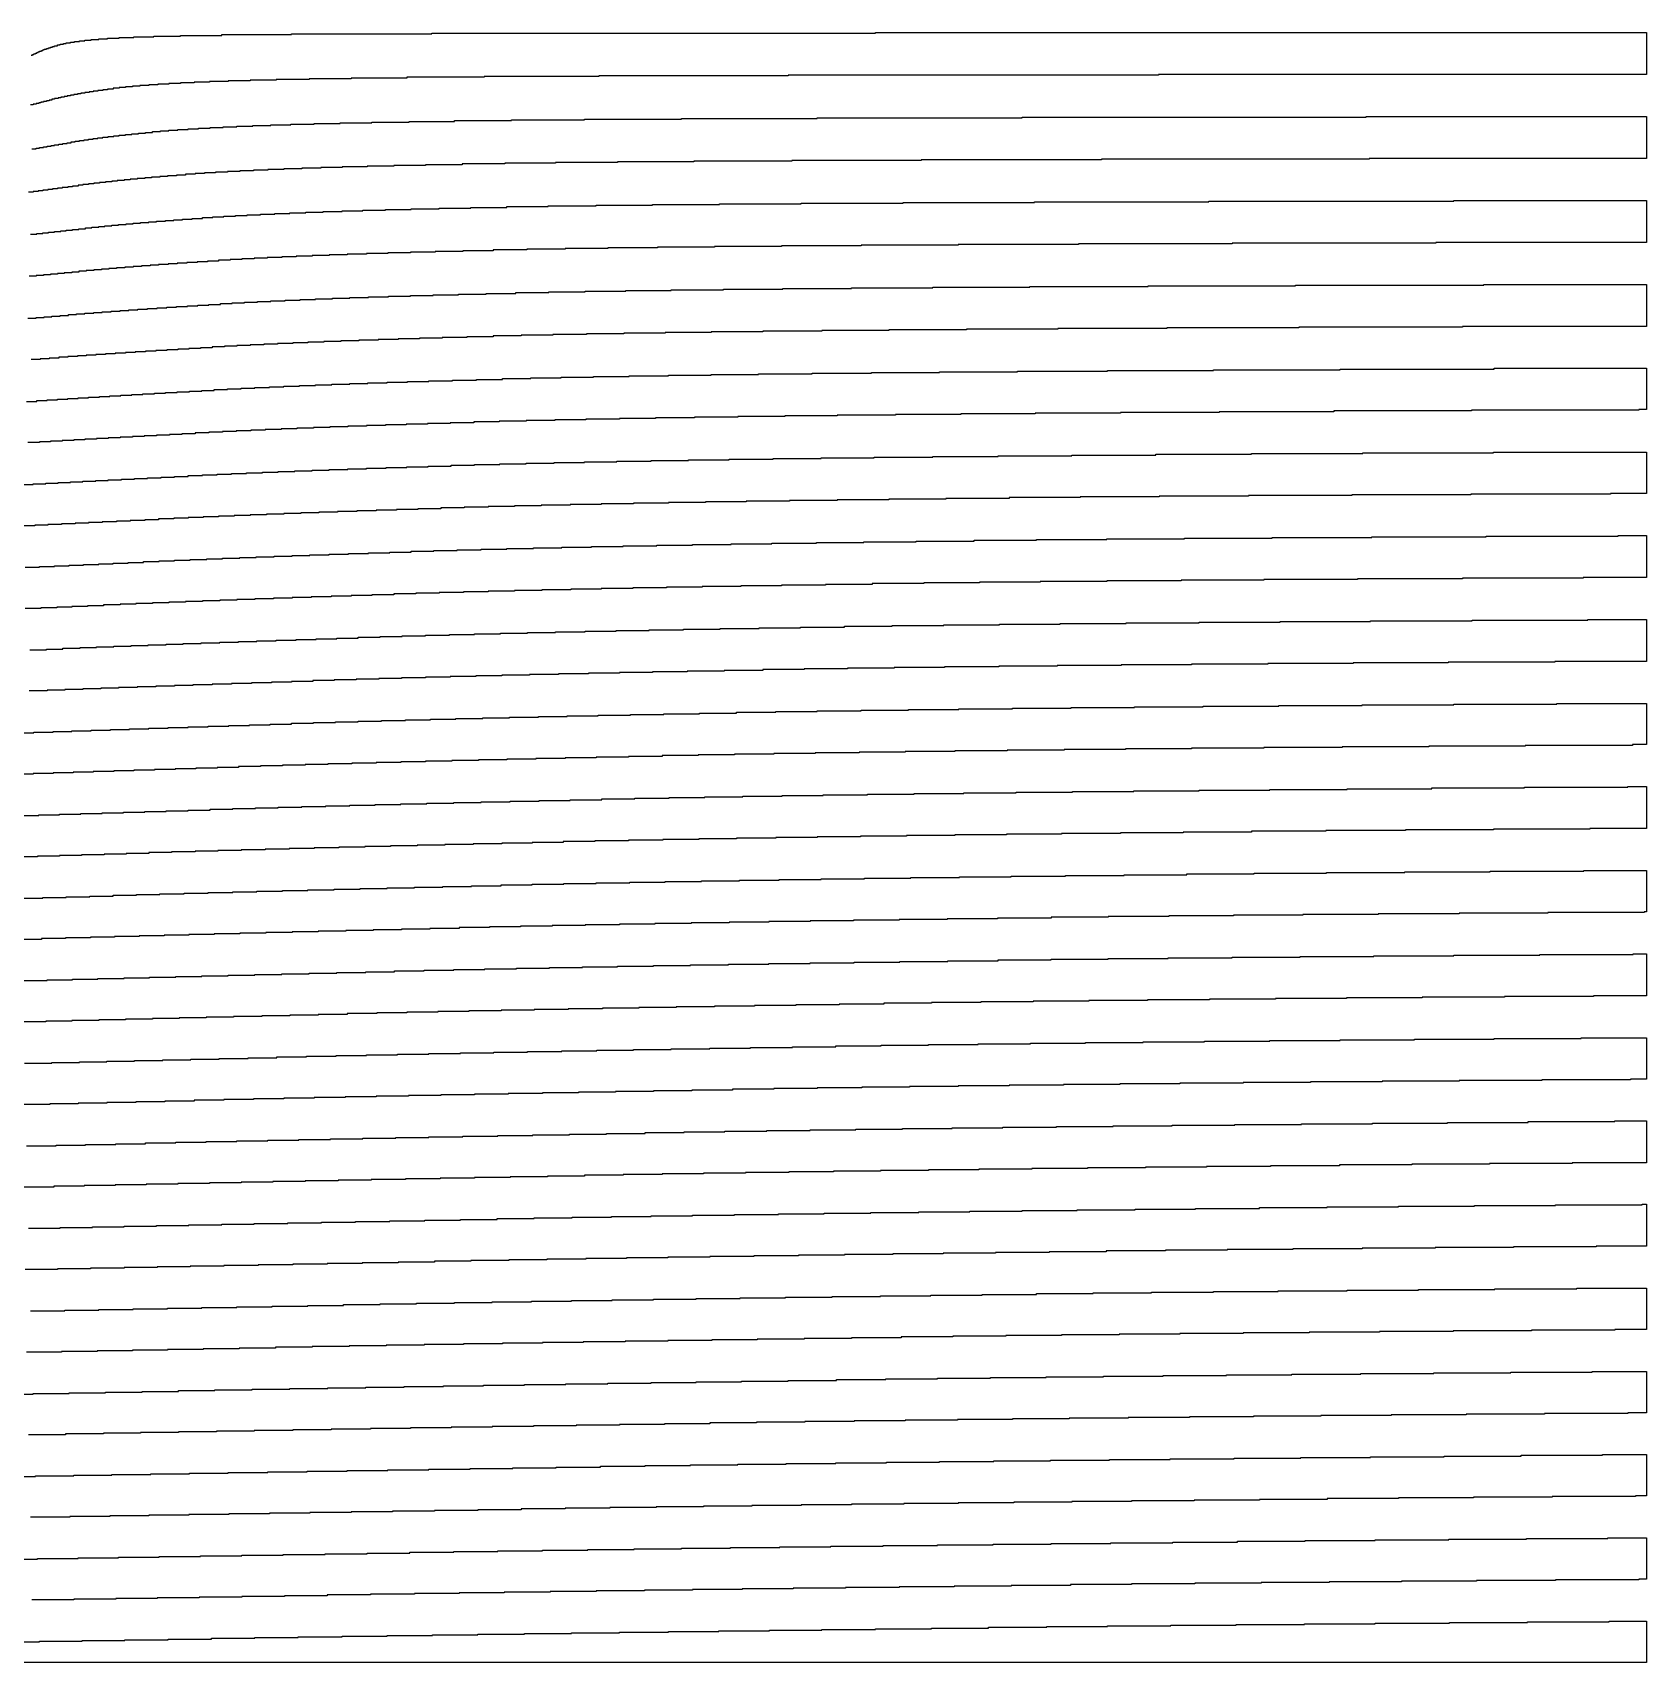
# Model space of a CAD drawing. Extents: x 600 to 5400, y 600 to 5400.
# Drawn here: x 3055 to 5400, y 600 to 2969 of the extents above; entities that cross this region are included whole.
import ezdxf

# ---------------------------------------------------------------- set-up
doc = ezdxf.new("R2010")
doc.units = 0
doc.layers.add('LG_20_ZP600_INV_LG', color=5, linetype='CONTINUOUS')

msp = doc.modelspace()

# ---------------------------------------------------------------- linework, layer by layer
at = {"layer": 'LG_20_ZP600_INV_LG'}
for points in [[(3053, 2936), (3055, 2936), (3055, 2937), (3057, 2937), (3057, 2938), (3059, 2938), (3059, 2939), (3061, 2939), (3061, 2940), (3063, 2940), (3063, 2941), (3065, 2941), (3065, 2942), (3068, 2942), (3068, 2943), (3070, 2943), (3070, 2944), (3072, 2944), (3072, 2945), (3075, 2945), (3075, 2946), (3078, 2946), (3078, 2947), (3081, 2947), (3081, 2948), (3084, 2948), (3084, 2949), (3087, 2949), (3087, 2950), (3091, 2950), (3091, 2951), (3095, 2951), (3095, 2952), (3100, 2952), (3100, 2953), (3104, 2953), (3104, 2954), (3110, 2954), (3110, 2955), (3116, 2955), (3116, 2956), (3123, 2956), (3123, 2957), (3131, 2957), (3131, 2958), (3140, 2958), (3140, 2959), (3151, 2959), (3151, 2960), (3164, 2960), (3164, 2961), (3181, 2961), (3181, 2962), (3202, 2962), (3202, 2963), (3231, 2963), (3231, 2964), (3270, 2964), (3270, 2965), (3330, 2965), (3330, 2966), (3431, 2966), (3431, 2967), (3635, 2967), (3635, 2968), (4280, 2968), (4280, 2969), (5400, 2969), (5400, 2908), (4691, 2908), (4691, 2907), (4153, 2907), (4153, 2906), (3878, 2906), (3878, 2905), (3711, 2905), (3711, 2904), (3599, 2904), (3599, 2903), (3518, 2903), (3518, 2902), (3457, 2902), (3457, 2901), (3409, 2901), (3409, 2900), (3371, 2900), (3371, 2899), (3339, 2899), (3339, 2898), (3312, 2898), (3312, 2897), (3290, 2897), (3290, 2896), (3270, 2896), (3270, 2895), (3253, 2895), (3253, 2894), (3237, 2894), (3237, 2893), (3224, 2893), (3224, 2892), (3211, 2892), (3211, 2891), (3200, 2891), (3200, 2890), (3190, 2890), (3190, 2889), (3181, 2889), (3181, 2888), (3172, 2888), (3172, 2887), (3164, 2887), (3164, 2886), (3157, 2886), (3157, 2885), (3150, 2885), (3150, 2884), (3143, 2884), (3143, 2883), (3137, 2883), (3137, 2882), (3131, 2882), (3131, 2881), (3125, 2881), (3125, 2880), (3120, 2880), (3120, 2879), (3115, 2879), (3115, 2878), (3110, 2878), (3110, 2877), (3105, 2877), (3105, 2876), (3101, 2876), (3101, 2875), (3096, 2875), (3096, 2874), (3092, 2874), (3092, 2873), (3087, 2873), (3087, 2872), (3083, 2872), (3083, 2871), (3079, 2871), (3079, 2870), (3075, 2870), (3075, 2869), (3071, 2869), (3071, 2868), (3067, 2868), (3067, 2867), (3064, 2867), (3064, 2866), (3060, 2866), (3060, 2865), (3056, 2865), (3056, 2864), (3052, 2864)], [(3054, 2800), (3060, 2800), (3060, 2801), (3065, 2801), (3065, 2802), (3071, 2802), (3071, 2803), (3076, 2803), (3076, 2804), (3082, 2804), (3082, 2805), (3087, 2805), (3087, 2806), (3093, 2806), (3093, 2807), (3099, 2807), (3099, 2808), (3105, 2808), (3105, 2809), (3111, 2809), (3111, 2810), (3117, 2810), (3117, 2811), (3123, 2811), (3123, 2812), (3130, 2812), (3130, 2813), (3136, 2813), (3136, 2814), (3143, 2814), (3143, 2815), (3150, 2815), (3150, 2816), (3157, 2816), (3157, 2817), (3165, 2817), (3165, 2818), (3173, 2818), (3173, 2819), (3181, 2819), (3181, 2820), (3190, 2820), (3190, 2821), (3199, 2821), (3199, 2822), (3209, 2822), (3209, 2823), (3219, 2823), (3219, 2824), (3229, 2824), (3229, 2825), (3241, 2825), (3241, 2826), (3253, 2826), (3253, 2827), (3266, 2827), (3266, 2828), (3281, 2828), (3281, 2829), (3296, 2829), (3296, 2830), (3313, 2830), (3313, 2831), (3332, 2831), (3332, 2832), (3352, 2832), (3352, 2833), (3375, 2833), (3375, 2834), (3401, 2834), (3401, 2835), (3430, 2835), (3430, 2836), (3464, 2836), (3464, 2837), (3502, 2837), (3502, 2838), (3548, 2838), (3548, 2839), (3602, 2839), (3602, 2840), (3668, 2840), (3668, 2841), (3751, 2841), (3751, 2842), (3857, 2842), (3857, 2843), (3998, 2843), (3998, 2844), (4195, 2844), (4195, 2845), (4493, 2845), (4493, 2846), (4993, 2846), (4993, 2847), (5400, 2847), (5400, 2786), (4997, 2786), (4997, 2785), (4608, 2785), (4608, 2784), (4346, 2784), (4346, 2783), (4158, 2783), (4158, 2782), (4016, 2782), (4016, 2781), (3905, 2781), (3905, 2780), (3815, 2780), (3815, 2779), (3741, 2779), (3741, 2778), (3679, 2778), (3679, 2777), (3626, 2777), (3626, 2776), (3580, 2776), (3580, 2775), (3541, 2775), (3541, 2774), (3505, 2774), (3505, 2773), (3474, 2773), (3474, 2772), (3446, 2772), (3446, 2771), (3420, 2771), (3420, 2770), (3397, 2770), (3397, 2769), (3376, 2769), (3376, 2768), (3356, 2768), (3356, 2767), (3338, 2767), (3338, 2766), (3321, 2766), (3321, 2765), (3305, 2765), (3305, 2764), (3291, 2764), (3291, 2763), (3277, 2763), (3277, 2762), (3264, 2762), (3264, 2761), (3251, 2761), (3251, 2760), (3240, 2760), (3240, 2759), (3228, 2759), (3228, 2758), (3218, 2758), (3218, 2757), (3207, 2757), (3207, 2756), (3197, 2756), (3197, 2755), (3188, 2755), (3188, 2754), (3178, 2754), (3178, 2753), (3170, 2753), (3170, 2752), (3161, 2752), (3161, 2751), (3152, 2751), (3152, 2750), (3144, 2750), (3144, 2749), (3136, 2749), (3136, 2748), (3128, 2748), (3128, 2747), (3121, 2747), (3121, 2746), (3113, 2746), (3113, 2745), (3106, 2745), (3106, 2744), (3098, 2744), (3098, 2743), (3091, 2743), (3091, 2742), (3084, 2742), (3084, 2741), (3077, 2741), (3077, 2740), (3070, 2740), (3070, 2739), (3063, 2739), (3063, 2738), (3056, 2738), (3056, 2737), (3049, 2737)], [(3052, 2676), (3061, 2676), (3061, 2677), (3070, 2677), (3070, 2678), (3078, 2678), (3078, 2679), (3087, 2679), (3087, 2680), (3096, 2680), (3096, 2681), (3104, 2681), (3104, 2682), (3113, 2682), (3113, 2683), (3122, 2683), (3122, 2684), (3132, 2684), (3132, 2685), (3141, 2685), (3141, 2686), (3151, 2686), (3151, 2687), (3160, 2687), (3160, 2688), (3170, 2688), (3170, 2689), (3180, 2689), (3180, 2690), (3191, 2690), (3191, 2691), (3201, 2691), (3201, 2692), (3212, 2692), (3212, 2693), (3224, 2693), (3224, 2694), (3235, 2694), (3235, 2695), (3248, 2695), (3248, 2696), (3260, 2696), (3260, 2697), (3273, 2697), (3273, 2698), (3287, 2698), (3287, 2699), (3302, 2699), (3302, 2700), (3317, 2700), (3317, 2701), (3333, 2701), (3333, 2702), (3350, 2702), (3350, 2703), (3367, 2703), (3367, 2704), (3386, 2704), (3386, 2705), (3407, 2705), (3407, 2706), (3429, 2706), (3429, 2707), (3452, 2707), (3452, 2708), (3477, 2708), (3477, 2709), (3505, 2709), (3505, 2710), (3535, 2710), (3535, 2711), (3568, 2711), (3568, 2712), (3605, 2712), (3605, 2713), (3646, 2713), (3646, 2714), (3692, 2714), (3692, 2715), (3744, 2715), (3744, 2716), (3804, 2716), (3804, 2717), (3874, 2717), (3874, 2718), (3956, 2718), (3956, 2719), (4053, 2719), (4053, 2720), (4172, 2720), (4172, 2721), (4320, 2721), (4320, 2722), (4511, 2722), (4511, 2723), (4764, 2723), (4764, 2724), (5120, 2724), (5120, 2725), (5400, 2725), (5400, 2664), (5094, 2664), (5094, 2663), (4798, 2663), (4798, 2662), (4575, 2662), (4575, 2661), (4400, 2661), (4400, 2660), (4259, 2660), (4259, 2659), (4143, 2659), (4143, 2658), (4046, 2658), (4046, 2657), (3963, 2657), (3963, 2656), (3891, 2656), (3891, 2655), (3829, 2655), (3829, 2654), (3773, 2654), (3773, 2653), (3724, 2653), (3724, 2652), (3680, 2652), (3680, 2651), (3640, 2651), (3640, 2650), (3604, 2650), (3604, 2649), (3571, 2649), (3571, 2648), (3540, 2648), (3540, 2647), (3512, 2647), (3512, 2646), (3486, 2646), (3486, 2645), (3461, 2645), (3461, 2644), (3438, 2644), (3438, 2643), (3417, 2643), (3417, 2642), (3396, 2642), (3396, 2641), (3377, 2641), (3377, 2640), (3359, 2640), (3359, 2639), (3342, 2639), (3342, 2638), (3325, 2638), (3325, 2637), (3309, 2637), (3309, 2636), (3294, 2636), (3294, 2635), (3279, 2635), (3279, 2634), (3265, 2634), (3265, 2633), (3252, 2633), (3252, 2632), (3238, 2632), (3238, 2631), (3226, 2631), (3226, 2630), (3213, 2630), (3213, 2629), (3201, 2629), (3201, 2628), (3189, 2628), (3189, 2627), (3177, 2627), (3177, 2626), (3166, 2626), (3166, 2625), (3155, 2625), (3155, 2624), (3144, 2624), (3144, 2623), (3133, 2623), (3133, 2622), (3122, 2622), (3122, 2621), (3112, 2621), (3112, 2620), (3101, 2620), (3101, 2619), (3091, 2619), (3091, 2618), (3081, 2618), (3081, 2617), (3071, 2617), (3071, 2616), (3060, 2616), (3060, 2615), (3050, 2615)], [(3048, 2554), (3060, 2554), (3060, 2555), (3072, 2555), (3072, 2556), (3083, 2556), (3083, 2557), (3095, 2557), (3095, 2558), (3107, 2558), (3107, 2559), (3119, 2559), (3119, 2560), (3131, 2560), (3131, 2561), (3144, 2561), (3144, 2562), (3156, 2562), (3156, 2563), (3169, 2563), (3169, 2564), (3182, 2564), (3182, 2565), (3195, 2565), (3195, 2566), (3208, 2566), (3208, 2567), (3222, 2567), (3222, 2568), (3236, 2568), (3236, 2569), (3250, 2569), (3250, 2570), (3264, 2570), (3264, 2571), (3280, 2571), (3280, 2572), (3295, 2572), (3295, 2573), (3311, 2573), (3311, 2574), (3328, 2574), (3328, 2575), (3345, 2575), (3345, 2576), (3363, 2576), (3363, 2577), (3382, 2577), (3382, 2578), (3401, 2578), (3401, 2579), (3422, 2579), (3422, 2580), (3444, 2580), (3444, 2581), (3466, 2581), (3466, 2582), (3491, 2582), (3491, 2583), (3516, 2583), (3516, 2584), (3543, 2584), (3543, 2585), (3572, 2585), (3572, 2586), (3604, 2586), (3604, 2587), (3637, 2587), (3637, 2588), (3674, 2588), (3674, 2589), (3714, 2589), (3714, 2590), (3757, 2590), (3757, 2591), (3805, 2591), (3805, 2592), (3858, 2592), (3858, 2593), (3917, 2593), (3917, 2594), (3983, 2594), (3983, 2595), (4059, 2595), (4059, 2596), (4145, 2596), (4145, 2597), (4245, 2597), (4245, 2598), (4363, 2598), (4363, 2599), (4504, 2599), (4504, 2600), (4676, 2600), (4676, 2601), (4890, 2601), (4890, 2602), (5164, 2602), (5164, 2603), (5400, 2603), (5400, 2542), (5133, 2542), (5133, 2541), (4895, 2541), (4895, 2540), (4703, 2540), (4703, 2539), (4545, 2539), (4545, 2538), (4412, 2538), (4412, 2537), (4299, 2537), (4299, 2536), (4202, 2536), (4202, 2535), (4116, 2535), (4116, 2534), (4041, 2534), (4041, 2533), (3974, 2533), (3974, 2532), (3914, 2532), (3914, 2531), (3860, 2531), (3860, 2530), (3811, 2530), (3811, 2529), (3765, 2529), (3765, 2528), (3724, 2528), (3724, 2527), (3686, 2527), (3686, 2526), (3650, 2526), (3650, 2525), (3617, 2525), (3617, 2524), (3586, 2524), (3586, 2523), (3557, 2523), (3557, 2522), (3529, 2522), (3529, 2521), (3503, 2521), (3503, 2520), (3478, 2520), (3478, 2519), (3455, 2519), (3455, 2518), (3433, 2518), (3433, 2517), (3411, 2517), (3411, 2516), (3391, 2516), (3391, 2515), (3371, 2515), (3371, 2514), (3352, 2514), (3352, 2513), (3334, 2513), (3334, 2512), (3316, 2512), (3316, 2511), (3299, 2511), (3299, 2510), (3282, 2510), (3282, 2509), (3266, 2509), (3266, 2508), (3250, 2508), (3250, 2507), (3234, 2507), (3234, 2506), (3219, 2506), (3219, 2505), (3204, 2505), (3204, 2504), (3190, 2504), (3190, 2503), (3175, 2503), (3175, 2502), (3161, 2502), (3161, 2501), (3147, 2501), (3147, 2500), (3133, 2500), (3133, 2499), (3120, 2499), (3120, 2498), (3106, 2498), (3106, 2497), (3093, 2497), (3093, 2496), (3079, 2496), (3079, 2495), (3066, 2495), (3066, 2494), (3053, 2494)], [(3046, 2433), (3061, 2433), (3061, 2434), (3076, 2434), (3076, 2435), (3091, 2435), (3091, 2436), (3106, 2436), (3106, 2437), (3121, 2437), (3121, 2438), (3136, 2438), (3136, 2439), (3152, 2439), (3152, 2440), (3167, 2440), (3167, 2441), (3183, 2441), (3183, 2442), (3199, 2442), (3199, 2443), (3215, 2443), (3215, 2444), (3232, 2444), (3232, 2445), (3248, 2445), (3248, 2446), (3265, 2446), (3265, 2447), (3283, 2447), (3283, 2448), (3301, 2448), (3301, 2449), (3319, 2449), (3319, 2450), (3338, 2450), (3338, 2451), (3358, 2451), (3358, 2452), (3378, 2452), (3378, 2453), (3399, 2453), (3399, 2454), (3420, 2454), (3420, 2455), (3443, 2455), (3443, 2456), (3466, 2456), (3466, 2457), (3490, 2457), (3490, 2458), (3516, 2458), (3516, 2459), (3542, 2459), (3542, 2460), (3570, 2460), (3570, 2461), (3600, 2461), (3600, 2462), (3631, 2462), (3631, 2463), (3665, 2463), (3665, 2464), (3700, 2464), (3700, 2465), (3738, 2465), (3738, 2466), (3779, 2466), (3779, 2467), (3823, 2467), (3823, 2468), (3870, 2468), (3870, 2469), (3922, 2469), (3922, 2470), (3979, 2470), (3979, 2471), (4041, 2471), (4041, 2472), (4110, 2472), (4110, 2473), (4188, 2473), (4188, 2474), (4274, 2474), (4274, 2475), (4373, 2475), (4373, 2476), (4486, 2476), (4486, 2477), (4617, 2477), (4617, 2478), (4771, 2478), (4771, 2479), (4955, 2479), (4955, 2480), (5179, 2480), (5179, 2481), (5400, 2481), (5400, 2421), (5389, 2421), (5389, 2420), (5146, 2420), (5146, 2419), (4946, 2419), (4946, 2418), (4779, 2418), (4779, 2417), (4636, 2417), (4636, 2416), (4512, 2416), (4512, 2415), (4404, 2415), (4404, 2414), (4309, 2414), (4309, 2413), (4224, 2413), (4224, 2412), (4148, 2412), (4148, 2411), (4080, 2411), (4080, 2410), (4017, 2410), (4017, 2409), (3960, 2409), (3960, 2408), (3908, 2408), (3908, 2407), (3859, 2407), (3859, 2406), (3814, 2406), (3814, 2405), (3772, 2405), (3772, 2404), (3733, 2404), (3733, 2403), (3696, 2403), (3696, 2402), (3662, 2402), (3662, 2401), (3629, 2401), (3629, 2400), (3598, 2400), (3598, 2399), (3568, 2399), (3568, 2398), (3540, 2398), (3540, 2397), (3513, 2397), (3513, 2396), (3487, 2396), (3487, 2395), (3463, 2395), (3463, 2394), (3439, 2394), (3439, 2393), (3416, 2393), (3416, 2392), (3393, 2392), (3393, 2391), (3372, 2391), (3372, 2390), (3351, 2390), (3351, 2389), (3331, 2389), (3331, 2388), (3311, 2388), (3311, 2387), (3291, 2387), (3291, 2386), (3272, 2386), (3272, 2385), (3254, 2385), (3254, 2384), (3235, 2384), (3235, 2383), (3217, 2383), (3217, 2382), (3200, 2382), (3200, 2381), (3182, 2381), (3182, 2380), (3165, 2380), (3165, 2379), (3148, 2379), (3148, 2378), (3131, 2378), (3131, 2377), (3115, 2377), (3115, 2376), (3098, 2376), (3098, 2375), (3081, 2375), (3081, 2374), (3065, 2374), (3065, 2373), (3048, 2373)], [(3038, 2312), (3056, 2312), (3056, 2313), (3074, 2313), (3074, 2314), (3092, 2314), (3092, 2315), (3110, 2315), (3110, 2316), (3128, 2316), (3128, 2317), (3147, 2317), (3147, 2318), (3165, 2318), (3165, 2319), (3184, 2319), (3184, 2320), (3203, 2320), (3203, 2321), (3222, 2321), (3222, 2322), (3242, 2322), (3242, 2323), (3261, 2323), (3261, 2324), (3281, 2324), (3281, 2325), (3302, 2325), (3302, 2326), (3323, 2326), (3323, 2327), (3344, 2327), (3344, 2328), (3366, 2328), (3366, 2329), (3389, 2329), (3389, 2330), (3412, 2330), (3412, 2331), (3436, 2331), (3436, 2332), (3461, 2332), (3461, 2333), (3486, 2333), (3486, 2334), (3513, 2334), (3513, 2335), (3540, 2335), (3540, 2336), (3569, 2336), (3569, 2337), (3599, 2337), (3599, 2338), (3630, 2338), (3630, 2339), (3663, 2339), (3663, 2340), (3697, 2340), (3697, 2341), (3734, 2341), (3734, 2342), (3772, 2342), (3772, 2343), (3813, 2343), (3813, 2344), (3857, 2344), (3857, 2345), (3904, 2345), (3904, 2346), (3954, 2346), (3954, 2347), (4008, 2347), (4008, 2348), (4067, 2348), (4067, 2349), (4131, 2349), (4131, 2350), (4201, 2350), (4201, 2351), (4278, 2351), (4278, 2352), (4363, 2352), (4363, 2353), (4458, 2353), (4458, 2354), (4565, 2354), (4565, 2355), (4687, 2355), (4687, 2356), (4826, 2356), (4826, 2357), (4988, 2357), (4988, 2358), (5178, 2358), (5178, 2359), (5400, 2359), (5400, 2299), (5348, 2299), (5348, 2298), (5145, 2298), (5145, 2297), (4972, 2297), (4972, 2296), (4822, 2296), (4822, 2295), (4692, 2295), (4692, 2294), (4577, 2294), (4577, 2293), (4474, 2293), (4474, 2292), (4382, 2292), (4382, 2291), (4299, 2291), (4299, 2290), (4224, 2290), (4224, 2289), (4155, 2289), (4155, 2288), (4092, 2288), (4092, 2287), (4033, 2287), (4033, 2286), (3979, 2286), (3979, 2285), (3928, 2285), (3928, 2284), (3881, 2284), (3881, 2283), (3836, 2283), (3836, 2282), (3794, 2282), (3794, 2281), (3755, 2281), (3755, 2280), (3717, 2280), (3717, 2279), (3682, 2279), (3682, 2278), (3648, 2278), (3648, 2277), (3615, 2277), (3615, 2276), (3584, 2276), (3584, 2275), (3554, 2275), (3554, 2274), (3526, 2274), (3526, 2273), (3498, 2273), (3498, 2272), (3471, 2272), (3471, 2271), (3445, 2271), (3445, 2270), (3420, 2270), (3420, 2269), (3395, 2269), (3395, 2268), (3371, 2268), (3371, 2267), (3348, 2267), (3348, 2266), (3325, 2266), (3325, 2265), (3303, 2265), (3303, 2264), (3281, 2264), (3281, 2263), (3260, 2263), (3260, 2262), (3238, 2262), (3238, 2261), (3218, 2261), (3218, 2260), (3197, 2260), (3197, 2259), (3177, 2259), (3177, 2258), (3156, 2258), (3156, 2257), (3136, 2257), (3136, 2256), (3117, 2256), (3117, 2255), (3097, 2255), (3097, 2254), (3077, 2254), (3077, 2253), (3058, 2253), (3058, 2252), (3038, 2252)], [(3044, 2192), (3065, 2192), (3065, 2193), (3087, 2193), (3087, 2194), (3108, 2194), (3108, 2195), (3129, 2195), (3129, 2196), (3151, 2196), (3151, 2197), (3172, 2197), (3172, 2198), (3194, 2198), (3194, 2199), (3216, 2199), (3216, 2200), (3239, 2200), (3239, 2201), (3261, 2201), (3261, 2202), (3284, 2202), (3284, 2203), (3308, 2203), (3308, 2204), (3331, 2204), (3331, 2205), (3356, 2205), (3356, 2206), (3380, 2206), (3380, 2207), (3406, 2207), (3406, 2208), (3432, 2208), (3432, 2209), (3458, 2209), (3458, 2210), (3486, 2210), (3486, 2211), (3514, 2211), (3514, 2212), (3543, 2212), (3543, 2213), (3574, 2213), (3574, 2214), (3605, 2214), (3605, 2215), (3638, 2215), (3638, 2216), (3672, 2216), (3672, 2217), (3707, 2217), (3707, 2218), (3744, 2218), (3744, 2219), (3783, 2219), (3783, 2220), (3824, 2220), (3824, 2221), (3867, 2221), (3867, 2222), (3913, 2222), (3913, 2223), (3962, 2223), (3962, 2224), (4014, 2224), (4014, 2225), (4070, 2225), (4070, 2226), (4129, 2226), (4129, 2227), (4194, 2227), (4194, 2228), (4263, 2228), (4263, 2229), (4339, 2229), (4339, 2230), (4423, 2230), (4423, 2231), (4514, 2231), (4514, 2232), (4616, 2232), (4616, 2233), (4729, 2233), (4729, 2234), (4856, 2234), (4856, 2235), (5001, 2235), (5001, 2236), (5167, 2236), (5167, 2237), (5359, 2237), (5359, 2238), (5400, 2238), (5400, 2177), (5308, 2177), (5308, 2176), (5133, 2176), (5133, 2175), (4980, 2175), (4980, 2174), (4844, 2174), (4844, 2173), (4724, 2173), (4724, 2172), (4616, 2172), (4616, 2171), (4519, 2171), (4519, 2170), (4431, 2170), (4431, 2169), (4350, 2169), (4350, 2168), (4275, 2168), (4275, 2167), (4207, 2167), (4207, 2166), (4143, 2166), (4143, 2165), (4084, 2165), (4084, 2164), (4028, 2164), (4028, 2163), (3976, 2163), (3976, 2162), (3927, 2162), (3927, 2161), (3881, 2161), (3881, 2160), (3837, 2160), (3837, 2159), (3795, 2159), (3795, 2158), (3755, 2158), (3755, 2157), (3717, 2157), (3717, 2156), (3681, 2156), (3681, 2155), (3646, 2155), (3646, 2154), (3612, 2154), (3612, 2153), (3580, 2153), (3580, 2152), (3548, 2152), (3548, 2151), (3518, 2151), (3518, 2150), (3489, 2150), (3489, 2149), (3460, 2149), (3460, 2148), (3432, 2148), (3432, 2147), (3405, 2147), (3405, 2146), (3378, 2146), (3378, 2145), (3352, 2145), (3352, 2144), (3327, 2144), (3327, 2143), (3302, 2143), (3302, 2142), (3277, 2142), (3277, 2141), (3253, 2141), (3253, 2140), (3229, 2140), (3229, 2139), (3205, 2139), (3205, 2138), (3182, 2138), (3182, 2137), (3158, 2137), (3158, 2136), (3135, 2136), (3135, 2135), (3112, 2135), (3112, 2134), (3090, 2134), (3090, 2133), (3067, 2133), (3067, 2132), (3044, 2132)], [(3051, 2072), (3075, 2072), (3075, 2073), (3099, 2073), (3099, 2074), (3124, 2074), (3124, 2075), (3148, 2075), (3148, 2076), (3173, 2076), (3173, 2077), (3198, 2077), (3198, 2078), (3223, 2078), (3223, 2079), (3249, 2079), (3249, 2080), (3274, 2080), (3274, 2081), (3300, 2081), (3300, 2082), (3327, 2082), (3327, 2083), (3354, 2083), (3354, 2084), (3381, 2084), (3381, 2085), (3409, 2085), (3409, 2086), (3438, 2086), (3438, 2087), (3467, 2087), (3467, 2088), (3497, 2088), (3497, 2089), (3528, 2089), (3528, 2090), (3560, 2090), (3560, 2091), (3592, 2091), (3592, 2092), (3626, 2092), (3626, 2093), (3661, 2093), (3661, 2094), (3697, 2094), (3697, 2095), (3735, 2095), (3735, 2096), (3774, 2096), (3774, 2097), (3815, 2097), (3815, 2098), (3858, 2098), (3858, 2099), (3903, 2099), (3903, 2100), (3951, 2100), (3951, 2101), (4001, 2101), (4001, 2102), (4054, 2102), (4054, 2103), (4111, 2103), (4111, 2104), (4171, 2104), (4171, 2105), (4235, 2105), (4235, 2106), (4304, 2106), (4304, 2107), (4379, 2107), (4379, 2108), (4460, 2108), (4460, 2109), (4548, 2109), (4548, 2110), (4644, 2110), (4644, 2111), (4750, 2111), (4750, 2112), (4868, 2112), (4868, 2113), (4999, 2113), (4999, 2114), (5147, 2114), (5147, 2115), (5315, 2115), (5315, 2116), (5400, 2116), (5400, 2055), (5267, 2055), (5267, 2054), (5112, 2054), (5112, 2053), (4974, 2053), (4974, 2052), (4850, 2052), (4850, 2051), (4739, 2051), (4739, 2050), (4637, 2050), (4637, 2049), (4544, 2049), (4544, 2048), (4459, 2048), (4459, 2047), (4380, 2047), (4380, 2046), (4307, 2046), (4307, 2045), (4239, 2045), (4239, 2044), (4176, 2044), (4176, 2043), (4116, 2043), (4116, 2042), (4060, 2042), (4060, 2041), (4006, 2041), (4006, 2040), (3956, 2040), (3956, 2039), (3908, 2039), (3908, 2038), (3863, 2038), (3863, 2037), (3819, 2037), (3819, 2036), (3777, 2036), (3777, 2035), (3737, 2035), (3737, 2034), (3699, 2034), (3699, 2033), (3662, 2033), (3662, 2032), (3626, 2032), (3626, 2031), (3591, 2031), (3591, 2030), (3558, 2030), (3558, 2029), (3525, 2029), (3525, 2028), (3493, 2028), (3493, 2027), (3462, 2027), (3462, 2026), (3431, 2026), (3431, 2025), (3402, 2025), (3402, 2024), (3373, 2024), (3373, 2023), (3344, 2023), (3344, 2022), (3316, 2022), (3316, 2021), (3288, 2021), (3288, 2020), (3261, 2020), (3261, 2019), (3234, 2019), (3234, 2018), (3207, 2018), (3207, 2017), (3180, 2017), (3180, 2016), (3154, 2016), (3154, 2015), (3128, 2015), (3128, 2014), (3102, 2014), (3102, 2013), (3076, 2013), (3076, 2012), (3050, 2012)], [(3030, 1951), (3057, 1951), (3057, 1952), (3085, 1952), (3085, 1953), (3112, 1953), (3112, 1954), (3140, 1954), (3140, 1955), (3168, 1955), (3168, 1956), (3196, 1956), (3196, 1957), (3224, 1957), (3224, 1958), (3252, 1958), (3252, 1959), (3281, 1959), (3281, 1960), (3310, 1960), (3310, 1961), (3340, 1961), (3340, 1962), (3370, 1962), (3370, 1963), (3400, 1963), (3400, 1964), (3431, 1964), (3431, 1965), (3463, 1965), (3463, 1966), (3495, 1966), (3495, 1967), (3528, 1967), (3528, 1968), (3562, 1968), (3562, 1969), (3597, 1969), (3597, 1970), (3633, 1970), (3633, 1971), (3670, 1971), (3670, 1972), (3709, 1972), (3709, 1973), (3748, 1973), (3748, 1974), (3790, 1974), (3790, 1975), (3832, 1975), (3832, 1976), (3877, 1976), (3877, 1977), (3924, 1977), (3924, 1978), (3972, 1978), (3972, 1979), (4024, 1979), (4024, 1980), (4078, 1980), (4078, 1981), (4135, 1981), (4135, 1982), (4195, 1982), (4195, 1983), (4259, 1983), (4259, 1984), (4328, 1984), (4328, 1985), (4401, 1985), (4401, 1986), (4479, 1986), (4479, 1987), (4564, 1987), (4564, 1988), (4656, 1988), (4656, 1989), (4756, 1989), (4756, 1990), (4866, 1990), (4866, 1991), (4987, 1991), (4987, 1992), (5120, 1992), (5120, 1993), (5270, 1993), (5270, 1994), (5400, 1994), (5400, 1934), (5380, 1934), (5380, 1933), (5224, 1933), (5224, 1932), (5084, 1932), (5084, 1931), (4958, 1931), (4958, 1930), (4844, 1930), (4844, 1929), (4739, 1929), (4739, 1928), (4643, 1928), (4643, 1927), (4554, 1927), (4554, 1926), (4471, 1926), (4471, 1925), (4395, 1925), (4395, 1924), (4323, 1924), (4323, 1923), (4256, 1923), (4256, 1922), (4192, 1922), (4192, 1921), (4132, 1921), (4132, 1920), (4075, 1920), (4075, 1919), (4022, 1919), (4022, 1918), (3970, 1918), (3970, 1917), (3921, 1917), (3921, 1916), (3874, 1916), (3874, 1915), (3829, 1915), (3829, 1914), (3786, 1914), (3786, 1913), (3744, 1913), (3744, 1912), (3703, 1912), (3703, 1911), (3664, 1911), (3664, 1910), (3626, 1910), (3626, 1909), (3590, 1909), (3590, 1908), (3554, 1908), (3554, 1907), (3519, 1907), (3519, 1906), (3484, 1906), (3484, 1905), (3451, 1905), (3451, 1904), (3418, 1904), (3418, 1903), (3386, 1903), (3386, 1902), (3354, 1902), (3354, 1901), (3323, 1901), (3323, 1900), (3292, 1900), (3292, 1899), (3262, 1899), (3262, 1898), (3232, 1898), (3232, 1897), (3202, 1897), (3202, 1896), (3173, 1896), (3173, 1895), (3143, 1895), (3143, 1894), (3114, 1894), (3114, 1893), (3085, 1893), (3085, 1892), (3056, 1892), (3056, 1891), (3027, 1891)], [(3033, 1831), (3064, 1831), (3064, 1832), (3094, 1832), (3094, 1833), (3125, 1833), (3125, 1834), (3156, 1834), (3156, 1835), (3187, 1835), (3187, 1836), (3218, 1836), (3218, 1837), (3249, 1837), (3249, 1838), (3281, 1838), (3281, 1839), (3313, 1839), (3313, 1840), (3346, 1840), (3346, 1841), (3379, 1841), (3379, 1842), (3412, 1842), (3412, 1843), (3446, 1843), (3446, 1844), (3481, 1844), (3481, 1845), (3516, 1845), (3516, 1846), (3553, 1846), (3553, 1847), (3590, 1847), (3590, 1848), (3628, 1848), (3628, 1849), (3667, 1849), (3667, 1850), (3707, 1850), (3707, 1851), (3749, 1851), (3749, 1852), (3791, 1852), (3791, 1853), (3836, 1853), (3836, 1854), (3882, 1854), (3882, 1855), (3930, 1855), (3930, 1856), (3980, 1856), (3980, 1857), (4032, 1857), (4032, 1858), (4087, 1858), (4087, 1859), (4144, 1859), (4144, 1860), (4204, 1860), (4204, 1861), (4268, 1861), (4268, 1862), (4336, 1862), (4336, 1863), (4408, 1863), (4408, 1864), (4484, 1864), (4484, 1865), (4566, 1865), (4566, 1866), (4655, 1866), (4655, 1867), (4750, 1867), (4750, 1868), (4853, 1868), (4853, 1869), (4965, 1869), (4965, 1870), (5088, 1870), (5088, 1871), (5223, 1871), (5223, 1872), (5373, 1872), (5373, 1873), (5400, 1873), (5400, 1812), (5318, 1812), (5318, 1811), (5178, 1811), (5178, 1810), (5050, 1810), (5050, 1809), (4934, 1809), (4934, 1808), (4826, 1808), (4826, 1807), (4727, 1807), (4727, 1806), (4636, 1806), (4636, 1805), (4550, 1805), (4550, 1804), (4470, 1804), (4470, 1803), (4395, 1803), (4395, 1802), (4325, 1802), (4325, 1801), (4258, 1801), (4258, 1800), (4195, 1800), (4195, 1799), (4135, 1799), (4135, 1798), (4078, 1798), (4078, 1797), (4023, 1797), (4023, 1796), (3971, 1796), (3971, 1795), (3921, 1795), (3921, 1794), (3872, 1794), (3872, 1793), (3826, 1793), (3826, 1792), (3781, 1792), (3781, 1791), (3737, 1791), (3737, 1790), (3695, 1790), (3695, 1789), (3654, 1789), (3654, 1788), (3614, 1788), (3614, 1787), (3575, 1787), (3575, 1786), (3538, 1786), (3538, 1785), (3500, 1785), (3500, 1784), (3464, 1784), (3464, 1783), (3428, 1783), (3428, 1782), (3393, 1782), (3393, 1781), (3358, 1781), (3358, 1780), (3324, 1780), (3324, 1779), (3291, 1779), (3291, 1778), (3257, 1778), (3257, 1777), (3224, 1777), (3224, 1776), (3191, 1776), (3191, 1775), (3159, 1775), (3159, 1774), (3126, 1774), (3126, 1773), (3094, 1773), (3094, 1772), (3062, 1772), (3062, 1771), (3030, 1771)], [(3036, 1711), (3070, 1711), (3070, 1712), (3104, 1712), (3104, 1713), (3138, 1713), (3138, 1714), (3172, 1714), (3172, 1715), (3206, 1715), (3206, 1716), (3240, 1716), (3240, 1717), (3275, 1717), (3275, 1718), (3310, 1718), (3310, 1719), (3346, 1719), (3346, 1720), (3381, 1720), (3381, 1721), (3418, 1721), (3418, 1722), (3455, 1722), (3455, 1723), (3493, 1723), (3493, 1724), (3531, 1724), (3531, 1725), (3570, 1725), (3570, 1726), (3610, 1726), (3610, 1727), (3651, 1727), (3651, 1728), (3693, 1728), (3693, 1729), (3736, 1729), (3736, 1730), (3781, 1730), (3781, 1731), (3827, 1731), (3827, 1732), (3874, 1732), (3874, 1733), (3923, 1733), (3923, 1734), (3974, 1734), (3974, 1735), (4027, 1735), (4027, 1736), (4082, 1736), (4082, 1737), (4140, 1737), (4140, 1738), (4201, 1738), (4201, 1739), (4264, 1739), (4264, 1740), (4331, 1740), (4331, 1741), (4402, 1741), (4402, 1742), (4477, 1742), (4477, 1743), (4556, 1743), (4556, 1744), (4641, 1744), (4641, 1745), (4732, 1745), (4732, 1746), (4830, 1746), (4830, 1747), (4935, 1747), (4935, 1748), (5049, 1748), (5049, 1749), (5173, 1749), (5173, 1750), (5309, 1750), (5309, 1751), (5400, 1751), (5400, 1691), (5397, 1691), (5397, 1690), (5257, 1690), (5257, 1689), (5128, 1689), (5128, 1688), (5010, 1688), (5010, 1687), (4901, 1687), (4901, 1686), (4800, 1686), (4800, 1685), (4706, 1685), (4706, 1684), (4618, 1684), (4618, 1683), (4535, 1683), (4535, 1682), (4457, 1682), (4457, 1681), (4384, 1681), (4384, 1680), (4314, 1680), (4314, 1679), (4248, 1679), (4248, 1678), (4185, 1678), (4185, 1677), (4125, 1677), (4125, 1676), (4067, 1676), (4067, 1675), (4012, 1675), (4012, 1674), (3959, 1674), (3959, 1673), (3908, 1673), (3908, 1672), (3858, 1672), (3858, 1671), (3810, 1671), (3810, 1670), (3764, 1670), (3764, 1669), (3719, 1669), (3719, 1668), (3675, 1668), (3675, 1667), (3632, 1667), (3632, 1666), (3591, 1666), (3591, 1665), (3550, 1665), (3550, 1664), (3510, 1664), (3510, 1663), (3470, 1663), (3470, 1662), (3432, 1662), (3432, 1661), (3394, 1661), (3394, 1660), (3356, 1660), (3356, 1659), (3319, 1659), (3319, 1658), (3282, 1658), (3282, 1657), (3246, 1657), (3246, 1656), (3210, 1656), (3210, 1655), (3174, 1655), (3174, 1654), (3139, 1654), (3139, 1653), (3103, 1653), (3103, 1652), (3068, 1652), (3068, 1651), (3033, 1651)], [(3039, 1591), (3076, 1591), (3076, 1592), (3113, 1592), (3113, 1593), (3150, 1593), (3150, 1594), (3188, 1594), (3188, 1595), (3225, 1595), (3225, 1596), (3263, 1596), (3263, 1597), (3301, 1597), (3301, 1598), (3339, 1598), (3339, 1599), (3378, 1599), (3378, 1600), (3417, 1600), (3417, 1601), (3457, 1601), (3457, 1602), (3497, 1602), (3497, 1603), (3539, 1603), (3539, 1604), (3581, 1604), (3581, 1605), (3624, 1605), (3624, 1606), (3667, 1606), (3667, 1607), (3712, 1607), (3712, 1608), (3758, 1608), (3758, 1609), (3806, 1609), (3806, 1610), (3854, 1610), (3854, 1611), (3905, 1611), (3905, 1612), (3957, 1612), (3957, 1613), (4011, 1613), (4011, 1614), (4066, 1614), (4066, 1615), (4125, 1615), (4125, 1616), (4185, 1616), (4185, 1617), (4249, 1617), (4249, 1618), (4315, 1618), (4315, 1619), (4385, 1619), (4385, 1620), (4458, 1620), (4458, 1621), (4535, 1621), (4535, 1622), (4618, 1622), (4618, 1623), (4705, 1623), (4705, 1624), (4798, 1624), (4798, 1625), (4897, 1625), (4897, 1626), (5004, 1626), (5004, 1627), (5120, 1627), (5120, 1628), (5245, 1628), (5245, 1629), (5381, 1629), (5381, 1630), (5400, 1630), (5400, 1569), (5323, 1569), (5323, 1568), (5194, 1568), (5194, 1567), (5074, 1567), (5074, 1566), (4964, 1566), (4964, 1565), (4861, 1565), (4861, 1564), (4765, 1564), (4765, 1563), (4675, 1563), (4675, 1562), (4590, 1562), (4590, 1561), (4509, 1561), (4509, 1560), (4433, 1560), (4433, 1559), (4361, 1559), (4361, 1558), (4292, 1558), (4292, 1557), (4227, 1557), (4227, 1556), (4164, 1556), (4164, 1555), (4104, 1555), (4104, 1554), (4046, 1554), (4046, 1553), (3990, 1553), (3990, 1552), (3936, 1552), (3936, 1551), (3883, 1551), (3883, 1550), (3833, 1550), (3833, 1549), (3784, 1549), (3784, 1548), (3736, 1548), (3736, 1547), (3689, 1547), (3689, 1546), (3644, 1546), (3644, 1545), (3599, 1545), (3599, 1544), (3555, 1544), (3555, 1543), (3512, 1543), (3512, 1542), (3470, 1542), (3470, 1541), (3429, 1541), (3429, 1540), (3388, 1540), (3388, 1539), (3347, 1539), (3347, 1538), (3307, 1538), (3307, 1537), (3268, 1537), (3268, 1536), (3229, 1536), (3229, 1535), (3190, 1535), (3190, 1534), (3151, 1534), (3151, 1533), (3112, 1533), (3112, 1532), (3074, 1532), (3074, 1531), (3035, 1531)], [(3043, 1471), (3083, 1471), (3083, 1472), (3123, 1472), (3123, 1473), (3163, 1473), (3163, 1474), (3203, 1474), (3203, 1475), (3244, 1475), (3244, 1476), (3285, 1476), (3285, 1477), (3326, 1477), (3326, 1478), (3368, 1478), (3368, 1479), (3410, 1479), (3410, 1480), (3453, 1480), (3453, 1481), (3496, 1481), (3496, 1482), (3540, 1482), (3540, 1483), (3585, 1483), (3585, 1484), (3631, 1484), (3631, 1485), (3677, 1485), (3677, 1486), (3725, 1486), (3725, 1487), (3774, 1487), (3774, 1488), (3824, 1488), (3824, 1489), (3875, 1489), (3875, 1490), (3928, 1490), (3928, 1491), (3983, 1491), (3983, 1492), (4039, 1492), (4039, 1493), (4098, 1493), (4098, 1494), (4159, 1494), (4159, 1495), (4222, 1495), (4222, 1496), (4288, 1496), (4288, 1497), (4357, 1497), (4357, 1498), (4429, 1498), (4429, 1499), (4505, 1499), (4505, 1500), (4585, 1500), (4585, 1501), (4669, 1501), (4669, 1502), (4758, 1502), (4758, 1503), (4853, 1503), (4853, 1504), (4955, 1504), (4955, 1505), (5063, 1505), (5063, 1506), (5179, 1506), (5179, 1507), (5305, 1507), (5305, 1508), (5400, 1508), (5400, 1448), (5377, 1448), (5377, 1447), (5248, 1447), (5248, 1446), (5128, 1446), (5128, 1445), (5016, 1445), (5016, 1444), (4912, 1444), (4912, 1443), (4814, 1443), (4814, 1442), (4722, 1442), (4722, 1441), (4635, 1441), (4635, 1440), (4553, 1440), (4553, 1439), (4474, 1439), (4474, 1438), (4400, 1438), (4400, 1437), (4329, 1437), (4329, 1436), (4260, 1436), (4260, 1435), (4195, 1435), (4195, 1434), (4132, 1434), (4132, 1433), (4072, 1433), (4072, 1432), (4013, 1432), (4013, 1431), (3957, 1431), (3957, 1430), (3902, 1430), (3902, 1429), (3848, 1429), (3848, 1428), (3796, 1428), (3796, 1427), (3746, 1427), (3746, 1426), (3697, 1426), (3697, 1425), (3648, 1425), (3648, 1424), (3601, 1424), (3601, 1423), (3554, 1423), (3554, 1422), (3509, 1422), (3509, 1421), (3464, 1421), (3464, 1420), (3420, 1420), (3420, 1419), (3376, 1419), (3376, 1418), (3333, 1418), (3333, 1417), (3290, 1417), (3290, 1416), (3247, 1416), (3247, 1415), (3205, 1415), (3205, 1414), (3163, 1414), (3163, 1413), (3121, 1413), (3121, 1412), (3080, 1412), (3080, 1411), (3038, 1411)], [(3046, 1351), (3089, 1351), (3089, 1352), (3132, 1352), (3132, 1353), (3176, 1353), (3176, 1354), (3219, 1354), (3219, 1355), (3263, 1355), (3263, 1356), (3307, 1356), (3307, 1357), (3352, 1357), (3352, 1358), (3397, 1358), (3397, 1359), (3442, 1359), (3442, 1360), (3488, 1360), (3488, 1361), (3535, 1361), (3535, 1362), (3583, 1362), (3583, 1363), (3631, 1363), (3631, 1364), (3680, 1364), (3680, 1365), (3731, 1365), (3731, 1366), (3782, 1366), (3782, 1367), (3835, 1367), (3835, 1368), (3889, 1368), (3889, 1369), (3945, 1369), (3945, 1370), (4002, 1370), (4002, 1371), (4061, 1371), (4061, 1372), (4122, 1372), (4122, 1373), (4185, 1373), (4185, 1374), (4251, 1374), (4251, 1375), (4319, 1375), (4319, 1376), (4391, 1376), (4391, 1377), (4465, 1377), (4465, 1378), (4543, 1378), (4543, 1379), (4625, 1379), (4625, 1380), (4711, 1380), (4711, 1381), (4802, 1381), (4802, 1382), (4899, 1382), (4899, 1383), (5002, 1383), (5002, 1384), (5111, 1384), (5111, 1385), (5228, 1385), (5228, 1386), (5354, 1386), (5354, 1387), (5400, 1387), (5400, 1326), (5292, 1326), (5292, 1325), (5172, 1325), (5172, 1324), (5059, 1324), (5059, 1323), (4954, 1323), (4954, 1322), (4854, 1322), (4854, 1321), (4761, 1321), (4761, 1320), (4672, 1320), (4672, 1319), (4588, 1319), (4588, 1318), (4507, 1318), (4507, 1317), (4430, 1317), (4430, 1316), (4357, 1316), (4357, 1315), (4287, 1315), (4287, 1314), (4219, 1314), (4219, 1313), (4154, 1313), (4154, 1312), (4091, 1312), (4091, 1311), (4030, 1311), (4030, 1310), (3970, 1310), (3970, 1309), (3913, 1309), (3913, 1308), (3857, 1308), (3857, 1307), (3803, 1307), (3803, 1306), (3749, 1306), (3749, 1305), (3697, 1305), (3697, 1304), (3647, 1304), (3647, 1303), (3597, 1303), (3597, 1302), (3547, 1302), (3547, 1301), (3499, 1301), (3499, 1300), (3451, 1300), (3451, 1299), (3404, 1299), (3404, 1298), (3358, 1298), (3358, 1297), (3312, 1297), (3312, 1296), (3266, 1296), (3266, 1295), (3220, 1295), (3220, 1294), (3175, 1294), (3175, 1293), (3130, 1293), (3130, 1292), (3086, 1292), (3086, 1291), (3041, 1291)], [(3049, 1231), (3095, 1231), (3095, 1232), (3142, 1232), (3142, 1233), (3188, 1233), (3188, 1234), (3235, 1234), (3235, 1235), (3282, 1235), (3282, 1236), (3330, 1236), (3330, 1237), (3377, 1237), (3377, 1238), (3426, 1238), (3426, 1239), (3475, 1239), (3475, 1240), (3524, 1240), (3524, 1241), (3574, 1241), (3574, 1242), (3625, 1242), (3625, 1243), (3677, 1243), (3677, 1244), (3730, 1244), (3730, 1245), (3784, 1245), (3784, 1246), (3839, 1246), (3839, 1247), (3896, 1247), (3896, 1248), (3954, 1248), (3954, 1249), (4014, 1249), (4014, 1250), (4075, 1250), (4075, 1251), (4139, 1251), (4139, 1252), (4205, 1252), (4205, 1253), (4273, 1253), (4273, 1254), (4343, 1254), (4343, 1255), (4417, 1255), (4417, 1256), (4493, 1256), (4493, 1257), (4573, 1257), (4573, 1258), (4657, 1258), (4657, 1259), (4745, 1259), (4745, 1260), (4838, 1260), (4838, 1261), (4936, 1261), (4936, 1262), (5040, 1262), (5040, 1263), (5150, 1263), (5150, 1264), (5268, 1264), (5268, 1265), (5394, 1265), (5394, 1266), (5400, 1266), (5400, 1205), (5327, 1205), (5327, 1204), (5207, 1204), (5207, 1203), (5093, 1203), (5093, 1202), (4987, 1202), (4987, 1201), (4886, 1201), (4886, 1200), (4791, 1200), (4791, 1199), (4701, 1199), (4701, 1198), (4615, 1198), (4615, 1197), (4532, 1197), (4532, 1196), (4454, 1196), (4454, 1195), (4378, 1195), (4378, 1194), (4305, 1194), (4305, 1193), (4235, 1193), (4235, 1192), (4168, 1192), (4168, 1191), (4103, 1191), (4103, 1190), (4039, 1190), (4039, 1189), (3978, 1189), (3978, 1188), (3918, 1188), (3918, 1187), (3859, 1187), (3859, 1186), (3802, 1186), (3802, 1185), (3747, 1185), (3747, 1184), (3692, 1184), (3692, 1183), (3639, 1183), (3639, 1182), (3586, 1182), (3586, 1181), (3534, 1181), (3534, 1180), (3483, 1180), (3483, 1179), (3433, 1179), (3433, 1178), (3383, 1178), (3383, 1177), (3333, 1177), (3333, 1176), (3284, 1176), (3284, 1175), (3236, 1175), (3236, 1174), (3188, 1174), (3188, 1173), (3139, 1173), (3139, 1172), (3091, 1172), (3091, 1171), (3044, 1171)], [(3052, 1111), (3102, 1111), (3102, 1112), (3151, 1112), (3151, 1113), (3201, 1113), (3201, 1114), (3251, 1114), (3251, 1115), (3301, 1115), (3301, 1116), (3352, 1116), (3352, 1117), (3403, 1117), (3403, 1118), (3455, 1118), (3455, 1119), (3507, 1119), (3507, 1120), (3560, 1120), (3560, 1121), (3613, 1121), (3613, 1122), (3668, 1122), (3668, 1123), (3723, 1123), (3723, 1124), (3780, 1124), (3780, 1125), (3838, 1125), (3838, 1126), (3897, 1126), (3897, 1127), (3957, 1127), (3957, 1128), (4019, 1128), (4019, 1129), (4083, 1129), (4083, 1130), (4149, 1130), (4149, 1131), (4217, 1131), (4217, 1132), (4287, 1132), (4287, 1133), (4360, 1133), (4360, 1134), (4435, 1134), (4435, 1135), (4514, 1135), (4514, 1136), (4596, 1136), (4596, 1137), (4681, 1137), (4681, 1138), (4771, 1138), (4771, 1139), (4865, 1139), (4865, 1140), (4965, 1140), (4965, 1141), (5069, 1141), (5069, 1142), (5180, 1142), (5180, 1143), (5299, 1143), (5299, 1144), (5400, 1144), (5400, 1084), (5354, 1084), (5354, 1083), (5233, 1083), (5233, 1082), (5119, 1082), (5119, 1081), (5012, 1081), (5012, 1080), (4910, 1080), (4910, 1079), (4814, 1079), (4814, 1078), (4722, 1078), (4722, 1077), (4634, 1077), (4634, 1076), (4550, 1076), (4550, 1075), (4469, 1075), (4469, 1074), (4392, 1074), (4392, 1073), (4317, 1073), (4317, 1072), (4245, 1072), (4245, 1071), (4176, 1071), (4176, 1070), (4108, 1070), (4108, 1069), (4042, 1069), (4042, 1068), (3978, 1068), (3978, 1067), (3916, 1067), (3916, 1066), (3855, 1066), (3855, 1065), (3796, 1065), (3796, 1064), (3738, 1064), (3738, 1063), (3681, 1063), (3681, 1062), (3624, 1062), (3624, 1061), (3569, 1061), (3569, 1060), (3515, 1060), (3515, 1059), (3461, 1059), (3461, 1058), (3408, 1058), (3408, 1057), (3355, 1057), (3355, 1056), (3303, 1056), (3303, 1055), (3251, 1055), (3251, 1054), (3200, 1054), (3200, 1053), (3149, 1053), (3149, 1052), (3097, 1052), (3097, 1051), (3046, 1051)], [(3003, 990), (3056, 990), (3056, 991), (3108, 991), (3108, 992), (3161, 992), (3161, 993), (3214, 993), (3214, 994), (3267, 994), (3267, 995), (3320, 995), (3320, 996), (3374, 996), (3374, 997), (3429, 997), (3429, 998), (3484, 998), (3484, 999), (3539, 999), (3539, 1000), (3595, 1000), (3595, 1001), (3652, 1001), (3652, 1002), (3710, 1002), (3710, 1003), (3770, 1003), (3770, 1004), (3830, 1004), (3830, 1005), (3891, 1005), (3891, 1006), (3954, 1006), (3954, 1007), (4019, 1007), (4019, 1008), (4085, 1008), (4085, 1009), (4153, 1009), (4153, 1010), (4223, 1010), (4223, 1011), (4295, 1011), (4295, 1012), (4370, 1012), (4370, 1013), (4447, 1013), (4447, 1014), (4528, 1014), (4528, 1015), (4611, 1015), (4611, 1016), (4698, 1016), (4698, 1017), (4790, 1017), (4790, 1018), (4885, 1018), (4885, 1019), (4985, 1019), (4985, 1020), (5091, 1020), (5091, 1021), (5203, 1021), (5203, 1022), (5321, 1022), (5321, 1023), (5400, 1023), (5400, 963), (5373, 963), (5373, 962), (5252, 962), (5252, 961), (5138, 961), (5138, 960), (5029, 960), (5029, 959), (4927, 959), (4927, 958), (4829, 958), (4829, 957), (4736, 957), (4736, 956), (4647, 956), (4647, 955), (4561, 955), (4561, 954), (4479, 954), (4479, 953), (4399, 953), (4399, 952), (4323, 952), (4323, 951), (4249, 951), (4249, 950), (4177, 950), (4177, 949), (4107, 949), (4107, 948), (4039, 948), (4039, 947), (3973, 947), (3973, 946), (3908, 946), (3908, 945), (3845, 945), (3845, 944), (3783, 944), (3783, 943), (3723, 943), (3723, 942), (3663, 942), (3663, 941), (3604, 941), (3604, 940), (3546, 940), (3546, 939), (3489, 939), (3489, 938), (3433, 938), (3433, 937), (3377, 937), (3377, 936), (3322, 936), (3322, 935), (3267, 935), (3267, 934), (3212, 934), (3212, 933), (3158, 933), (3158, 932), (3103, 932), (3103, 931), (3049, 931)], [(3003, 870), (3059, 870), (3059, 871), (3115, 871), (3115, 872), (3170, 872), (3170, 873), (3227, 873), (3227, 874), (3283, 874), (3283, 875), (3339, 875), (3339, 876), (3397, 876), (3397, 877), (3454, 877), (3454, 878), (3512, 878), (3512, 879), (3571, 879), (3571, 880), (3631, 880), (3631, 881), (3691, 881), (3691, 882), (3753, 882), (3753, 883), (3816, 883), (3816, 884), (3880, 884), (3880, 885), (3945, 885), (3945, 886), (4011, 886), (4011, 887), (4080, 887), (4080, 888), (4150, 888), (4150, 889), (4222, 889), (4222, 890), (4296, 890), (4296, 891), (4373, 891), (4373, 892), (4452, 892), (4452, 893), (4534, 893), (4534, 894), (4620, 894), (4620, 895), (4708, 895), (4708, 896), (4801, 896), (4801, 897), (4898, 897), (4898, 898), (4999, 898), (4999, 899), (5106, 899), (5106, 900), (5218, 900), (5218, 901), (5336, 901), (5336, 902), (5400, 902), (5400, 842), (5384, 842), (5384, 841), (5263, 841), (5263, 840), (5149, 840), (5149, 839), (5040, 839), (5040, 838), (4936, 838), (4936, 837), (4838, 837), (4838, 836), (4743, 836), (4743, 835), (4652, 835), (4652, 834), (4565, 834), (4565, 833), (4481, 833), (4481, 832), (4400, 832), (4400, 831), (4321, 831), (4321, 830), (4245, 830), (4245, 829), (4172, 829), (4172, 828), (4100, 828), (4100, 827), (4030, 827), (4030, 826), (3961, 826), (3961, 825), (3894, 825), (3894, 824), (3829, 824), (3829, 823), (3765, 823), (3765, 822), (3702, 822), (3702, 821), (3639, 821), (3639, 820), (3578, 820), (3578, 819), (3518, 819), (3518, 818), (3458, 818), (3458, 817), (3399, 817), (3399, 816), (3340, 816), (3340, 815), (3282, 815), (3282, 814), (3224, 814), (3224, 813), (3167, 813), (3167, 812), (3109, 812), (3109, 811), (3052, 811)], [(3003, 750), (3062, 750), (3062, 751), (3121, 751), (3121, 752), (3180, 752), (3180, 753), (3239, 753), (3239, 754), (3299, 754), (3299, 755), (3359, 755), (3359, 756), (3419, 756), (3419, 757), (3480, 757), (3480, 758), (3541, 758), (3541, 759), (3603, 759), (3603, 760), (3667, 760), (3667, 761), (3731, 761), (3731, 762), (3796, 762), (3796, 763), (3862, 763), (3862, 764), (3929, 764), (3929, 765), (3998, 765), (3998, 766), (4069, 766), (4069, 767), (4141, 767), (4141, 768), (4215, 768), (4215, 769), (4291, 769), (4291, 770), (4370, 770), (4370, 771), (4451, 771), (4451, 772), (4535, 772), (4535, 773), (4622, 773), (4622, 774), (4712, 774), (4712, 775), (4806, 775), (4806, 776), (4904, 776), (4904, 777), (5006, 777), (5006, 778), (5113, 778), (5113, 779), (5226, 779), (5226, 780), (5344, 780), (5344, 781), (5400, 781), (5400, 721), (5389, 721), (5389, 720), (5268, 720), (5268, 719), (5153, 719), (5153, 718), (5044, 718), (5044, 717), (4939, 717), (4939, 716), (4840, 716), (4840, 715), (4744, 715), (4744, 714), (4652, 714), (4652, 713), (4563, 713), (4563, 712), (4477, 712), (4477, 711), (4394, 711), (4394, 710), (4314, 710), (4314, 709), (4236, 709), (4236, 708), (4160, 708), (4160, 707), (4086, 707), (4086, 706), (4014, 706), (4014, 705), (3944, 705), (3944, 704), (3874, 704), (3874, 703), (3807, 703), (3807, 702), (3740, 702), (3740, 701), (3675, 701), (3675, 700), (3610, 700), (3610, 699), (3546, 699), (3546, 698), (3483, 698), (3483, 697), (3421, 697), (3421, 696), (3359, 696), (3359, 695), (3297, 695), (3297, 694), (3236, 694), (3236, 693), (3176, 693), (3176, 692), (3115, 692), (3115, 691), (3054, 691)], [(3003, 630), (3065, 630), (3065, 631), (3127, 631), (3127, 632), (3189, 632), (3189, 633), (3252, 633), (3252, 634), (3315, 634), (3315, 635), (3378, 635), (3378, 636), (3441, 636), (3441, 637), (3505, 637), (3505, 638), (3570, 638), (3570, 639), (3636, 639), (3636, 640), (3702, 640), (3702, 641), (3770, 641), (3770, 642), (3838, 642), (3838, 643), (3908, 643), (3908, 644), (3979, 644), (3979, 645), (4052, 645), (4052, 646), (4126, 646), (4126, 647), (4202, 647), (4202, 648), (4280, 648), (4280, 649), (4361, 649), (4361, 650), (4444, 650), (4444, 651), (4529, 651), (4529, 652), (4617, 652), (4617, 653), (4709, 653), (4709, 654), (4804, 654), (4804, 655), (4903, 655), (4903, 656), (5006, 656), (5006, 657), (5114, 657), (5114, 658), (5227, 658), (5227, 659), (5346, 659), (5346, 660), (5400, 660), (5400, 600), (729, 600)]]:
    msp.add_lwpolyline(points, dxfattribs=at)

doc.saveas('drawing.dxf')
